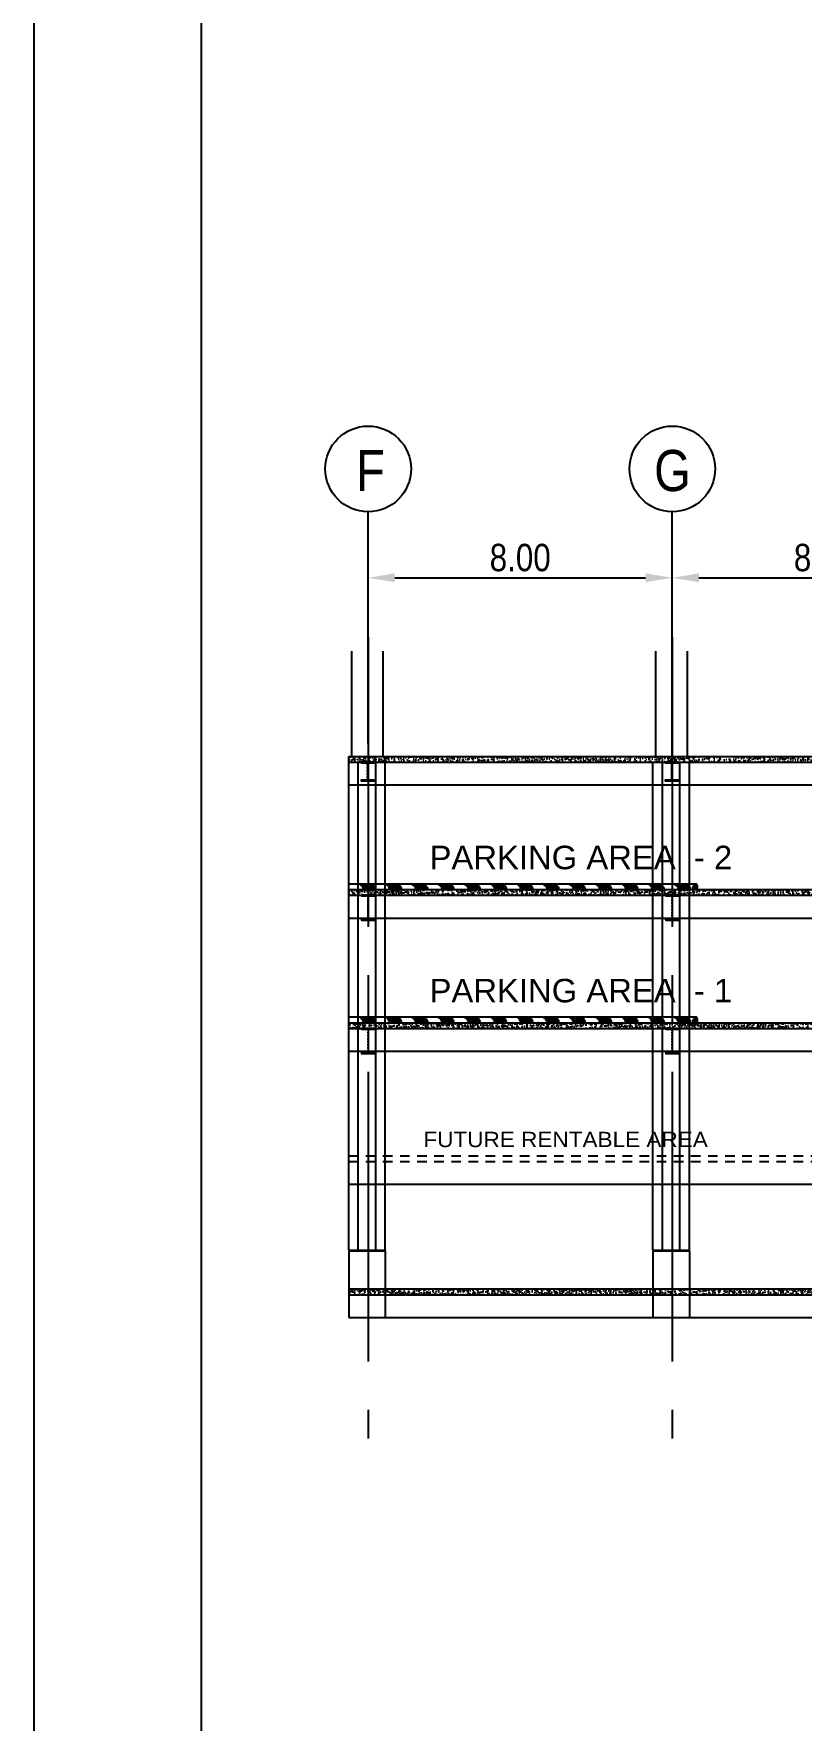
# Model space of a CAD drawing. Header units: millimetres. Extents: x 2148 to 2681, y 758 to 986.
# Drawn here: x 2173.45 to 2183.54, y 779.23 to 801.4 of the extents above; entities that cross this region are included whole.
import ezdxf

# ---------------------------------------------------------------- set-up
doc = ezdxf.new("R2010")
doc.units = ezdxf.units.MM
for name, pattern in [('CENTER2', [28.575, 19.05, -3.175, 3.175, -3.175]), ('HIDDEN2', [0.1875, 0.125, -0.0625]), ('PHANTOMX2', [5, 2.5, -0.5, 0.5, -0.5, 0.5, -0.5])]:
    doc.linetypes.add(name, pattern=pattern)
for name, color, linetype in [('0.4', 121, 'Continuous'), ('4CO', 4, 'Continuous'), ('D', 1, 'Continuous'), ('DIM', 20, 'Continuous'), ('DR', 7, 'Continuous'), ('grid', 241, 'PHANTOMX2'), ('hacht', 8, 'Continuous'), ('HATCH', 8, 'Continuous'), ('S_GRID LINES', 252, 'Continuous'), ('TEXT', 6, 'Continuous'), ('wall', 4, 'Continuous')]:
    doc.layers.add(name, color=color, linetype=linetype)
doc.styles.add('ARIALNW', font='ARIALN.TTF')
doc.styles.add('MMTX$0$ESMX$0$X-OPTA1D', font='x-opta1d')
doc.styles.add('SWISS', font='swissl.ttf')
doc.dimstyles.new('DIM 200', dxfattribs={"dimtxt": 0.36, "dimasz": 0.35, "dimexe": 0.1, "dimexo": 0, "dimgap": 0.08, "dimtad": 1, "dimlfac": 2, "dimrnd": 0.005, "dimzin": 1, "dimdsep": 46, "dimtxsty": 'ARIALNW', "dimcen": 0.09, "dimclrd": 6, "dimclre": 6, "dimclrt": 13, "dimadec": 0, "dimazin": 0, "dimtfac": 1, "dimtofl": 0, "dimtmove": 2, "dimatfit": 3, "dimfxl": 1, "dimtolj": 1, "dimtzin": 0, "dimarcsym": 0})
pattern_1 = [(50, (280.88047, -748.60761), (0.0910923345, -0.0079695428), [0.009525, -0.104775]), (355, (280.88047, -748.60761), (-0.017621413, 0.0955283214), [0.00762, -0.08382]), (100.451, (280.88806, -748.60828), (0.0734712508, 0.087558344), [0.008095, -0.089045]), (46.1842, (280.88047, -748.58221), (0.1355395204, -0.021021164), [0.0142875, -0.1571625]), (96.6356, (280.89177, -748.58396), (0.118702117, 0.123712778), [0.0121425, -0.1335675]), (351.184, (280.88047, -748.58221), (0.118702303, 0.123712559), [0.01143, -0.12573]), (21, (280.89317, -748.58856), (0.07580744, -0.0511327593), [0.009525, -0.104775]), (326, (280.89317, -748.58856), (0.030901014, 0.092093983), [0.00762, -0.08382]), (71.4514, (280.89949, -748.59282), (0.1067082454, 0.040961429), [0.008095, -0.089045]), (37.5, (280.88047, -748.607613), (0.00154430163, 0.04227751944), [0, -0.082804, 0, -0.08509, 0, -0.0841375]), (7.5, (280.88047, -748.607613), (0.03340983126, 0.0500902874), [0, -0.048514, 0, -0.080899, 0, -0.0320675]), (327.5, (280.85215, -748.607613), (0.0677952976, -0.002864372), [0, -0.03175, 0, -0.09906, 0, -0.131445]), (317.5, (280.83945, -748.607613), (0.0740645907, 0.0127132455), [0, -0.041275, 0, -0.065786, 0, -0.093345])]

# ---------------------------------------------------------------- blocks, each defined once
blk = doc.blocks.new('A$C1DB67A09')
at = {"layer": 'Defpoints', "ltscale": 0.5, "elevation": 0}
blk.add_lwpolyline([(7.292, -83.48), (108.892, -83.48), (108.892, -7.28), (7.292, -7.28)], close=True, dxfattribs=at)
at = {"layer": 'wall', "color": 16, "linetype": 'ByBlock', "ltscale": 1.5, "elevation": 0}
blk.add_lwpolyline([(9.492, -81.28), (106.692, -81.28), (106.692, -9.48), (9.492, -9.48)], close=True, dxfattribs=at)
blk = doc.blocks.new('*D2216')
at = {"color": 6, "lineweight": -2, "transparency": 16777216}
for p, q in [((2181.848, 792.07), (2181.848, 794.35)), ((2185.848, 791.827), (2185.848, 794.35)), ((2182.198, 794.25), (2185.498, 794.25))]:
    blk.add_line(p, q, dxfattribs=at)
at = {"color": 6, "transparency": 16777216}
for points in [[(2182.198, 794.309), (2182.198, 794.192), (2181.848, 794.25)], [(2185.498, 794.309), (2185.498, 794.192), (2185.848, 794.25)]]:
    blk.add_solid(points, dxfattribs=at)
at = {"layer": 'Defpoints', "color": 0, "transparency": 16777216}
for p in [(2185.848, 794.25), (2181.848, 792.07), (2185.848, 791.827, 0)]:
    blk.add_point(p, dxfattribs=at)
at = {"color": 13, "transparency": 16777216, "insert": (2183.848, 794.514), "char_height": 0.36, "attachment_point": 5, "style": 'ARIALNW'}
blk.add_mtext('\\A1;8.00', dxfattribs=at)
blk = doc.blocks.new('*D2217')
at = {"color": 6, "lineweight": -2, "transparency": 16777216}
for p, q in [((2177.848, 792.07), (2177.848, 794.35)), ((2181.848, 791.827), (2181.848, 794.35)), ((2178.198, 794.25), (2181.498, 794.25))]:
    blk.add_line(p, q, dxfattribs=at)
at = {"color": 6, "transparency": 16777216}
for points in [[(2178.198, 794.309), (2178.198, 794.192), (2177.848, 794.25)], [(2181.498, 794.309), (2181.498, 794.192), (2181.848, 794.25)]]:
    blk.add_solid(points, dxfattribs=at)
at = {"layer": 'Defpoints', "color": 0, "transparency": 16777216}
for p in [(2181.848, 794.25), (2177.848, 792.07, 0), (2181.848, 791.827, 0)]:
    blk.add_point(p, dxfattribs=at)
at = {"color": 13, "transparency": 16777216, "insert": (2179.848, 794.514), "char_height": 0.36, "attachment_point": 5, "style": 'ARIALNW'}
blk.add_mtext('\\A1;8.00', dxfattribs=at)

msp = doc.modelspace()

# ---------------------------------------------------------------- hatches: boundary and pattern name
at = {"layer": 'D'}
h = msp.add_hatch(dxfattribs=at)
h.set_pattern_fill('AR-CONC', color=256, scale=0.0005, style=0)
h.set_pattern_definition(pattern_1)
h.paths.add_polyline_path([(2177.8484396, 791.9021405), (2177.5922638, 791.9021405), (2177.5922638, 791.8271405), (2177.8484396, 791.8271405)])
h.paths.add_polyline_path([(2178.0738887, 791.9021405), (2177.8484396, 791.9021405), (2177.8484396, 791.8271405), (2178.0738887, 791.8271405)])
h = msp.add_hatch(dxfattribs=at)
h.set_pattern_fill('AR-CONC', color=256, scale=0.0005, style=0)
h.set_pattern_definition(pattern_1)
h.paths.add_polyline_path([(2179.2164356, 791.9021405), (2178.0738887, 791.9021405), (2178.0738887, 791.8271405), (2179.2164356, 791.8271405)])
h = msp.add_hatch(dxfattribs=at)
h.set_pattern_fill('AR-CONC', color=256, scale=0.0005, style=0)
h.set_pattern_definition(pattern_1)
h.paths.add_polyline_path([(2180.3182387, 791.9021405), (2179.2164356, 791.9021405), (2179.2164356, 791.8271405), (2180.3182387, 791.8271405)])
h = msp.add_hatch(dxfattribs=at)
h.set_pattern_fill('AR-CONC', color=256, scale=0.0005, style=0)
h.set_pattern_definition(pattern_1)
h.paths.add_polyline_path([(2181.5935748, 791.9021405), (2180.3182387, 791.9021405), (2180.3182387, 791.8271405), (2181.5935748, 791.8271405)])
h = msp.add_hatch(dxfattribs=at)
h.set_pattern_fill('AR-CONC', color=256, scale=0.0005, style=0)
h.set_pattern_definition(pattern_1)
h.paths.add_polyline_path([(2182.0738887, 791.9021405), (2181.9478688, 791.9021405), (2181.9478688, 791.8271405), (2182.0738887, 791.8271405)])
h.paths.add_polyline_path([(2181.9478688, 791.9021405), (2181.8484396, 791.9021405), (2181.8484396, 791.8271405), (2181.9358229, 791.8271405), (2181.9478688, 791.8271405)])
h.paths.add_polyline_path([(2181.8484396, 791.9021405), (2181.7189693, 791.9021405), (2181.7189693, 791.8271405), (2181.8484396, 791.8271405)])
h.paths.add_polyline_path([(2181.7189693, 791.9021405), (2181.5935748, 791.9021405), (2181.5935748, 791.8271405), (2181.7189693, 791.8271405)])
h = msp.add_hatch(dxfattribs=at)
h.set_pattern_fill('AR-CONC', color=256, scale=0.0005, style=0)
h.set_pattern_definition(pattern_1)
h.paths.add_polyline_path([(2183.3690792, 791.9021405), (2182.0738887, 791.9021405), (2182.0738887, 791.8271405), (2183.3690792, 791.8271405)])
h = msp.add_hatch(dxfattribs=at)
h.set_pattern_fill('AR-CONC', color=256, scale=0.0005, style=0)
h.set_pattern_definition(pattern_1)
h.paths.add_polyline_path([(2184.540771, 791.9021405), (2183.3690792, 791.9021405), (2183.3690792, 791.8271405), (2184.540771, 791.8271405)])
h = msp.add_hatch(dxfattribs=at)
h.set_pattern_fill('AR-CONC', color=256, scale=0.0005, style=0)
h.set_pattern_definition(pattern_1)
h.paths.add_polyline_path([(2178.0738887, 790.1521405), (2177.9478688, 790.1521405), (2177.9478688, 790.0771405), (2178.0738887, 790.0771405)])
h.paths.add_polyline_path([(2177.9478688, 790.1521405), (2177.8484396, 790.1521405), (2177.8484396, 790.0771405), (2177.9358229, 790.0771405), (2177.9478688, 790.0771405)])
h.paths.add_polyline_path([(2177.8484396, 790.1521405), (2177.7189693, 790.1521405), (2177.7189693, 790.0771405), (2177.8484396, 790.0771405)])
h.paths.add_polyline_path([(2177.7189693, 790.1521405), (2177.5935748, 790.1521405), (2177.5935748, 790.0771405), (2177.7189693, 790.0771405)])
h = msp.add_hatch(dxfattribs=at)
h.set_pattern_fill('DOTS', color=256, scale=0.001, angle=4.02526987, style=0)
h.set_pattern_definition([(4.02526987, (272.3629683, -746.8576131), (0.0006803551272, 0.0016393023557), [0, -0.0015875])])
h.paths.add_polyline_path([(2177.9446328, 790.1521405, 0.274956796), (2177.8786383, 790.2271405), (2177.7230943, 790.2271405, -0.274956796), (2177.7890888, 790.1521405)])
h = msp.add_hatch(dxfattribs=at)
h.set_pattern_fill('DOTS', color=256, scale=0.001, angle=4.02526987, style=0)
h.set_pattern_definition([(4.02526987, (272.7083817, -746.8576131), (0.0006803551272, 0.0016393023557), [0, -0.0015875])])
h.paths.add_polyline_path([(2178.2900463, 790.1521405, 0.274956796), (2178.2240517, 790.2271405), (2178.0685077, 790.2271405, -0.274956796), (2178.1345023, 790.1521405)])
h = msp.add_hatch(dxfattribs=at)
h.set_pattern_fill('AR-CONC', color=256, scale=0.0005, style=0)
h.set_pattern_definition(pattern_1)
h.paths.add_polyline_path([(2179.2164356, 790.1521405), (2178.0738887, 790.1521405), (2178.0738887, 790.0771405), (2179.2164356, 790.0771405)])
h = msp.add_hatch(dxfattribs=at)
h.set_pattern_fill('DOTS', color=256, scale=0.001, angle=4.02526987, style=0)
h.set_pattern_definition([(4.02526987, (273.0537952, -746.8576131), (0.0006803551272, 0.0016393023557), [0, -0.0015875])])
h.paths.add_polyline_path([(2178.6354597, 790.1521405, 0.274956796), (2178.5694652, 790.2271405), (2178.4139212, 790.2271405, -0.274956796), (2178.4799157, 790.1521405)])
h = msp.add_hatch(dxfattribs=at)
h.set_pattern_fill('DOTS', color=256, scale=0.001, angle=4.02526987, style=0)
h.set_pattern_definition([(4.02526987, (273.3992086, -746.8576131), (0.0006803551272, 0.0016393023557), [0, -0.0015875])])
h.paths.add_polyline_path([(2178.9808732, 790.1521405, 0.274956796), (2178.9148786, 790.2271405), (2178.7593346, 790.2271405, -0.274956796), (2178.8253291, 790.1521405)])
h = msp.add_hatch(dxfattribs=at)
h.set_pattern_fill('DOTS', color=256, scale=0.001, angle=4.02526987, style=0)
h.set_pattern_definition([(4.02526987, (273.744622, -746.8576131), (0.0006803551272, 0.0016393023557), [0, -0.0015875])])
h.paths.add_polyline_path([(2179.3262866, 790.1521405, 0.274956796), (2179.2602921, 790.2271405), (2179.104748, 790.2271405, -0.274956796), (2179.1707426, 790.1521405)])
h = msp.add_hatch(dxfattribs=at)
h.set_pattern_fill('AR-CONC', color=256, scale=0.0005, style=0)
h.set_pattern_definition(pattern_1)
h.paths.add_polyline_path([(2180.3182387, 790.1521405), (2179.2164356, 790.1521405), (2179.2164356, 790.0771405), (2180.3182387, 790.0771405)])
h = msp.add_hatch(dxfattribs=at)
h.set_pattern_fill('DOTS', color=256, scale=0.001, angle=4.02526987, style=0)
h.set_pattern_definition([(4.02526987, (274.0900355, -746.8576131), (0.0006803551272, 0.0016393023557), [0, -0.0015875])])
h.paths.add_polyline_path([(2179.6717, 790.1521405, 0.274956796), (2179.6057055, 790.2271405), (2179.4501615, 790.2271405, -0.274956796), (2179.516156, 790.1521405)])
h = msp.add_hatch(dxfattribs=at)
h.set_pattern_fill('DOTS', color=256, scale=0.001, angle=4.02526987, style=0)
h.set_pattern_definition([(4.02526987, (274.435449, -746.8576131), (0.0006803551272, 0.0016393023557), [0, -0.0015875])])
h.paths.add_polyline_path([(2180.0171135, 790.1521405, 0.274956796), (2179.9511189, 790.2271405), (2179.7955749, 790.2271405, -0.274956796), (2179.8615695, 790.1521405)])
h = msp.add_hatch(dxfattribs=at)
h.set_pattern_fill('DOTS', color=256, scale=0.001, angle=4.02526987, style=0)
h.set_pattern_definition([(4.02526987, (274.7808624, -746.8576131), (0.0006803551272, 0.0016393023557), [0, -0.0015875])])
h.paths.add_polyline_path([(2180.3625269, 790.1521405, 0.274956796), (2180.2965324, 790.2271405), (2180.1409884, 790.2271405, -0.274956796), (2180.2069829, 790.1521405)])
h = msp.add_hatch(dxfattribs=at)
h.set_pattern_fill('AR-CONC', color=256, scale=0.0005, style=0)
h.set_pattern_definition(pattern_1)
h.paths.add_polyline_path([(2181.5935748, 790.1521405), (2180.3182387, 790.1521405), (2180.3182387, 790.0771405), (2181.5935748, 790.0771405)])
h = msp.add_hatch(dxfattribs=at)
h.set_pattern_fill('DOTS', color=256, scale=0.001, angle=4.02526987, style=0)
h.set_pattern_definition([(4.02526987, (275.1262758, -746.8576131), (0.0006803551272, 0.0016393023557), [0, -0.0015875])])
h.paths.add_polyline_path([(2180.7079404, 790.1521405, 0.274956796), (2180.6419458, 790.2271405), (2180.4864018, 790.2271405, -0.274956796), (2180.5523964, 790.1521405)])
h = msp.add_hatch(dxfattribs=at)
h.set_pattern_fill('DOTS', color=256, scale=0.001, angle=4.02526987, style=0)
h.set_pattern_definition([(4.02526987, (275.4716893, -746.8576131), (0.0006803551272, 0.0016393023557), [0, -0.0015875])])
h.paths.add_polyline_path([(2181.0533538, 790.1521405, 0.274956796), (2180.9873593, 790.2271405), (2180.8318153, 790.2271405, -0.274956796), (2180.8978098, 790.1521405)])
h = msp.add_hatch(dxfattribs=at)
h.set_pattern_fill('DOTS', color=256, scale=0.001, angle=4.02526987, style=0)
h.set_pattern_definition([(4.02526987, (275.8171027, -746.8576131), (0.0006803551272, 0.0016393023557), [0, -0.0015875])])
h.paths.add_polyline_path([(2181.3987673, 790.1521405, 0.274956796), (2181.3327727, 790.2271405), (2181.1772287, 790.2271405, -0.274956796), (2181.2432232, 790.1521405)])
h = msp.add_hatch(dxfattribs=at)
h.set_pattern_fill('DOTS', color=256, scale=0.001, angle=4.02526987, style=0)
h.set_pattern_definition([(4.02526987, (276.1625162, -746.8576131), (0.0006803551272, 0.0016393023557), [0, -0.0015875])])
h.paths.add_polyline_path([(2181.7441807, 790.1521405, 0.274956796), (2181.6781861, 790.2271405), (2181.5226421, 790.2271405, -0.274956796), (2181.5886367, 790.1521405)])
h = msp.add_hatch(dxfattribs=at)
h.set_pattern_fill('AR-CONC', color=256, scale=0.0005, style=0)
h.set_pattern_definition(pattern_1)
h.paths.add_polyline_path([(2182.0738887, 790.1521405), (2181.9478688, 790.1521405), (2181.9478688, 790.0771405), (2182.0738887, 790.0771405)])
h.paths.add_polyline_path([(2181.9478688, 790.1521405), (2181.8484396, 790.1521405), (2181.8484396, 790.0771405), (2181.9358229, 790.0771405), (2181.9478688, 790.0771405)])
h.paths.add_polyline_path([(2181.8484396, 790.1521405), (2181.7189693, 790.1521405), (2181.7189693, 790.0771405), (2181.8484396, 790.0771405)])
h.paths.add_polyline_path([(2181.7189693, 790.1521405), (2181.5935748, 790.1521405), (2181.5935748, 790.0771405), (2181.7189693, 790.0771405)])
h = msp.add_hatch(dxfattribs=at)
h.set_pattern_fill('DOTS', color=256, scale=0.001, angle=4.02526987, style=0)
h.set_pattern_definition([(4.02526987, (276.5079296, -746.8576131), (0.0006803551272, 0.0016393023557), [0, -0.0015875])])
h.paths.add_polyline_path([(2182.0895941, 790.1521405, 0.274956796), (2182.0235996, 790.2271405), (2181.8680556, 790.2271405, -0.274956796), (2181.9340501, 790.1521405)])
h = msp.add_hatch(dxfattribs=at)
h.set_pattern_fill('AR-CONC', color=256, scale=0.0005, style=0)
h.set_pattern_definition(pattern_1)
h.paths.add_polyline_path([(2183.3690792, 790.1521405), (2182.0738887, 790.1521405), (2182.0738887, 790.0771405), (2183.3690792, 790.0771405)])
h = msp.add_hatch(dxfattribs=at)
h.set_pattern_fill('DOTS', color=256, scale=0.001, angle=4.02526987, style=0)
h.set_pattern_definition([(175.97473013, (4087.6904834, -746.8576131), (-0.0006803551272, 0.0016393023557), [0, -0.0015875])])
edge = h.paths.add_edge_path()
edge.add_arc((2182.1539604, 790.2044561), 0.0227943, 359.50227766, 418.12852167, ccw=False)
edge.add_line((2182.1767539, 790.2042581), (2182.1765275, 790.1521405))
edge.add_line((2182.1765275, 790.1521405), (2182.1088188, 790.1521405))
edge.add_arc((2182.2048532, 790.1341724), 0.0977008, 473.43536419, 529.40247084, ccw=False)
h = msp.add_hatch(dxfattribs=at)
h.set_pattern_fill('AR-CONC', color=256, scale=0.0005, style=0)
h.set_pattern_definition(pattern_1)
h.paths.add_polyline_path([(2184.540771, 790.1521405), (2183.3690792, 790.1521405), (2183.3690792, 790.0771405), (2184.540771, 790.0771405)])
h = msp.add_hatch(dxfattribs=at)
h.set_pattern_fill('AR-CONC', color=256, scale=0.0005, style=0)
h.set_pattern_definition(pattern_1)
h.paths.add_polyline_path([(2178.0738887, 788.3271405), (2178.0738887, 788.4021405), (2177.9478688, 788.4021405), (2177.9478688, 788.3271405)])
h.paths.add_polyline_path([(2177.9358229, 788.3271405), (2177.9478688, 788.3271405), (2177.9478688, 788.4021405), (2177.8484396, 788.4021405), (2177.8484396, 788.3271405)])
h.paths.add_polyline_path([(2177.7189693, 788.4021405), (2177.7189693, 788.3271405), (2177.8484396, 788.3271405), (2177.8484396, 788.4021405)])
h.paths.add_polyline_path([(2177.7189693, 788.4021405), (2177.5935748, 788.4021405), (2177.5935748, 788.3271405), (2177.7189693, 788.3271405)])
h = msp.add_hatch(dxfattribs=at)
h.set_pattern_fill('DOTS', color=256, scale=0.001, angle=4.02526987, style=0)
h.set_pattern_definition([(4.02526987, (272.3629683, -748.6076131), (0.0006803551272, 0.0016393023557), [0, -0.0015875])])
h.paths.add_polyline_path([(2177.9446328, 788.4021405, 0.274956796), (2177.8786383, 788.4771405), (2177.7230943, 788.4771405, -0.274956796), (2177.7890888, 788.4021405)])
h = msp.add_hatch(dxfattribs=at)
h.set_pattern_fill('DOTS', color=256, scale=0.001, angle=4.02526987, style=0)
h.set_pattern_definition([(4.02526987, (272.7083817, -748.6076131), (0.0006803551272, 0.0016393023557), [0, -0.0015875])])
h.paths.add_polyline_path([(2178.2900463, 788.4021405, 0.274956796), (2178.2240517, 788.4771405), (2178.0685077, 788.4771405, -0.274956796), (2178.1345023, 788.4021405)])
h = msp.add_hatch(dxfattribs=at)
h.set_pattern_fill('AR-CONC', color=256, scale=0.0005, style=0)
h.set_pattern_definition(pattern_1)
h.paths.add_polyline_path([(2179.2164356, 788.4021405), (2178.0738887, 788.4021405), (2178.0738887, 788.3271405), (2179.2164356, 788.3271405)])
h = msp.add_hatch(dxfattribs=at)
h.set_pattern_fill('DOTS', color=256, scale=0.001, angle=4.02526987, style=0)
h.set_pattern_definition([(4.02526987, (273.0537952, -748.6076131), (0.0006803551272, 0.0016393023557), [0, -0.0015875])])
h.paths.add_polyline_path([(2178.6354597, 788.4021405, 0.274956796), (2178.5694652, 788.4771405), (2178.4139212, 788.4771405, -0.274956796), (2178.4799157, 788.4021405)])
h = msp.add_hatch(dxfattribs=at)
h.set_pattern_fill('DOTS', color=256, scale=0.001, angle=4.02526987, style=0)
h.set_pattern_definition([(4.02526987, (273.3992086, -748.6076131), (0.0006803551272, 0.0016393023557), [0, -0.0015875])])
h.paths.add_polyline_path([(2178.9808732, 788.4021405, 0.274956796), (2178.9148786, 788.4771405), (2178.7593346, 788.4771405, -0.274956796), (2178.8253291, 788.4021405)])
h = msp.add_hatch(dxfattribs=at)
h.set_pattern_fill('DOTS', color=256, scale=0.001, angle=4.02526987, style=0)
h.set_pattern_definition([(4.02526987, (273.744622, -748.6076131), (0.0006803551272, 0.0016393023557), [0, -0.0015875])])
h.paths.add_polyline_path([(2179.3262866, 788.4021405, 0.274956796), (2179.2602921, 788.4771405), (2179.104748, 788.4771405, -0.274956796), (2179.1707426, 788.4021405)])
h = msp.add_hatch(dxfattribs=at)
h.set_pattern_fill('AR-CONC', color=256, scale=0.0005, style=0)
h.set_pattern_definition(pattern_1)
h.paths.add_polyline_path([(2180.3182387, 788.4021405), (2179.2164356, 788.4021405), (2179.2164356, 788.3271405), (2180.3182387, 788.3271405)])
h = msp.add_hatch(dxfattribs=at)
h.set_pattern_fill('DOTS', color=256, scale=0.001, angle=4.02526987, style=0)
h.set_pattern_definition([(4.02526987, (274.0900355, -748.6076131), (0.0006803551272, 0.0016393023557), [0, -0.0015875])])
h.paths.add_polyline_path([(2179.6717, 788.4021405, 0.274956796), (2179.6057055, 788.4771405), (2179.4501615, 788.4771405, -0.274956796), (2179.516156, 788.4021405)])
h = msp.add_hatch(dxfattribs=at)
h.set_pattern_fill('DOTS', color=256, scale=0.001, angle=4.02526987, style=0)
h.set_pattern_definition([(4.02526987, (274.435449, -748.6076131), (0.0006803551272, 0.0016393023557), [0, -0.0015875])])
h.paths.add_polyline_path([(2180.0171135, 788.4021405, 0.274956796), (2179.9511189, 788.4771405), (2179.7955749, 788.4771405, -0.274956796), (2179.8615695, 788.4021405)])
h = msp.add_hatch(dxfattribs=at)
h.set_pattern_fill('DOTS', color=256, scale=0.001, angle=4.02526987, style=0)
h.set_pattern_definition([(4.02526987, (274.7808624, -748.6076131), (0.0006803551272, 0.0016393023557), [0, -0.0015875])])
h.paths.add_polyline_path([(2180.3625269, 788.4021405, 0.274956796), (2180.2965324, 788.4771405), (2180.1409884, 788.4771405, -0.274956796), (2180.2069829, 788.4021405)])
h = msp.add_hatch(dxfattribs=at)
h.set_pattern_fill('AR-CONC', color=256, scale=0.0005, style=0)
h.set_pattern_definition(pattern_1)
h.paths.add_polyline_path([(2181.5935748, 788.4021405), (2180.3182387, 788.4021405), (2180.3182387, 788.3271405), (2181.5935748, 788.3271405)])
h = msp.add_hatch(dxfattribs=at)
h.set_pattern_fill('DOTS', color=256, scale=0.001, angle=4.02526987, style=0)
h.set_pattern_definition([(4.02526987, (275.1262758, -748.6076131), (0.0006803551272, 0.0016393023557), [0, -0.0015875])])
h.paths.add_polyline_path([(2180.7079404, 788.4021405, 0.274956796), (2180.6419458, 788.4771405), (2180.4864018, 788.4771405, -0.274956796), (2180.5523964, 788.4021405)])
h = msp.add_hatch(dxfattribs=at)
h.set_pattern_fill('DOTS', color=256, scale=0.001, angle=4.02526987, style=0)
h.set_pattern_definition([(4.02526987, (275.4716893, -748.6076131), (0.0006803551272, 0.0016393023557), [0, -0.0015875])])
h.paths.add_polyline_path([(2181.0533538, 788.4021405, 0.274956796), (2180.9873593, 788.4771405), (2180.8318153, 788.4771405, -0.274956796), (2180.8978098, 788.4021405)])
h = msp.add_hatch(dxfattribs=at)
h.set_pattern_fill('DOTS', color=256, scale=0.001, angle=4.02526987, style=0)
h.set_pattern_definition([(4.02526987, (275.8171027, -748.6076131), (0.0006803551272, 0.0016393023557), [0, -0.0015875])])
h.paths.add_polyline_path([(2181.3987673, 788.4021405, 0.274956796), (2181.3327727, 788.4771405), (2181.1772287, 788.4771405, -0.274956796), (2181.2432232, 788.4021405)])
h = msp.add_hatch(dxfattribs=at)
h.set_pattern_fill('DOTS', color=256, scale=0.001, angle=4.02526987, style=0)
h.set_pattern_definition([(4.02526987, (276.1625162, -748.6076131), (0.0006803551272, 0.0016393023557), [0, -0.0015875])])
h.paths.add_polyline_path([(2181.7441807, 788.4021405, 0.274956796), (2181.6781861, 788.4771405), (2181.5226421, 788.4771405, -0.274956796), (2181.5886367, 788.4021405)])
h = msp.add_hatch(dxfattribs=at)
h.set_pattern_fill('AR-CONC', color=256, scale=0.0005, style=0)
h.set_pattern_definition(pattern_1)
h.paths.add_polyline_path([(2182.0738887, 788.3271405), (2182.0738887, 788.4021405), (2181.9478688, 788.4021405), (2181.9478688, 788.3271405)])
h.paths.add_polyline_path([(2181.9358229, 788.3271405), (2181.9478688, 788.3271405), (2181.9478688, 788.4021405), (2181.8484396, 788.4021405), (2181.8484396, 788.3271405)])
h.paths.add_polyline_path([(2181.7189693, 788.3271405), (2181.8484396, 788.3271405), (2181.8484396, 788.4021405), (2181.7189693, 788.4021405)])
h.paths.add_polyline_path([(2181.5935748, 788.4021405), (2181.5935748, 788.3271405), (2181.7189693, 788.3271405), (2181.7189693, 788.4021405)])
h = msp.add_hatch(dxfattribs=at)
h.set_pattern_fill('DOTS', color=256, scale=0.001, angle=4.02526987, style=0)
h.set_pattern_definition([(4.02526987, (276.5079296, -748.6076131), (0.0006803551272, 0.0016393023557), [0, -0.0015875])])
h.paths.add_polyline_path([(2182.0895941, 788.4021405, 0.274956796), (2182.0235996, 788.4771405), (2181.8680556, 788.4771405, -0.274956796), (2181.9340501, 788.4021405)])
h = msp.add_hatch(dxfattribs=at)
h.set_pattern_fill('AR-CONC', color=256, scale=0.0005, style=0)
h.set_pattern_definition(pattern_1)
h.paths.add_polyline_path([(2183.3690792, 788.4021405), (2182.0738887, 788.4021405), (2182.0738887, 788.3271405), (2183.3690792, 788.3271405)])
h = msp.add_hatch(dxfattribs=at)
h.set_pattern_fill('DOTS', color=256, scale=0.001, angle=4.02526987, style=0)
h.set_pattern_definition([(175.97473013, (4087.6904834, -748.6076131), (-0.0006803551272, 0.0016393023557), [0, -0.0015875])])
edge = h.paths.add_edge_path()
edge.add_arc((2182.1539604, 788.4544561), 0.0227943, 359.50227766, 418.12852167, ccw=False)
edge.add_line((2182.1767539, 788.4542581), (2182.1765275, 788.4021405))
edge.add_line((2182.1765275, 788.4021405), (2182.1088188, 788.4021405))
edge.add_arc((2182.2048532, 788.3841724), 0.0977008, 473.43536419, 529.40247084, ccw=False)
h = msp.add_hatch(dxfattribs=at)
h.set_pattern_fill('AR-CONC', color=256, scale=0.0005, style=0)
h.set_pattern_definition(pattern_1)
h.paths.add_polyline_path([(2184.540771, 788.4021405), (2183.3690792, 788.4021405), (2183.3690792, 788.3271405), (2184.540771, 788.3271405)])
h = msp.add_hatch(dxfattribs=at)
h.set_pattern_fill('AR-CONC', color=256, scale=0.0005, style=0)
h.set_pattern_definition(pattern_1)
h.paths.add_polyline_path([(2177.8484396, 784.9021405), (2177.5922638, 784.9021405), (2177.5922638, 784.8271405), (2177.8484396, 784.8271405)])
h.paths.add_polyline_path([(2178.0738887, 784.9021405), (2177.8484396, 784.9021405), (2177.8484396, 784.8271405), (2178.0738887, 784.8271405)])
h = msp.add_hatch(dxfattribs=at)
h.set_pattern_fill('AR-CONC', color=256, scale=0.0005, style=0)
h.set_pattern_definition(pattern_1)
h.paths.add_polyline_path([(2179.2164356, 784.9021405), (2178.0738887, 784.9021405), (2178.0738887, 784.8271405), (2179.2164356, 784.8271405)])
h = msp.add_hatch(dxfattribs=at)
h.set_pattern_fill('AR-CONC', color=256, scale=0.0005, style=0)
h.set_pattern_definition(pattern_1)
h.paths.add_polyline_path([(2180.3182387, 784.9021405), (2179.2164356, 784.9021405), (2179.2164356, 784.8271405), (2180.3182387, 784.8271405)])
h = msp.add_hatch(dxfattribs=at)
h.set_pattern_fill('AR-CONC', color=256, scale=0.0005, style=0)
h.set_pattern_definition(pattern_1)
h.paths.add_polyline_path([(2181.5935748, 784.9021405), (2180.3182387, 784.9021405), (2180.3182387, 784.8271405), (2181.5935748, 784.8271405)])
h = msp.add_hatch(dxfattribs=at)
h.set_pattern_fill('AR-CONC', color=256, scale=0.0005, style=0)
h.set_pattern_definition(pattern_1)
h.paths.add_polyline_path([(2182.0738887, 784.9021405), (2181.9478688, 784.9021405), (2181.9478688, 784.8271405), (2182.0738887, 784.8271405)])
h.paths.add_polyline_path([(2181.9478688, 784.9021405), (2181.8484396, 784.9021405), (2181.8484396, 784.8271405), (2181.9358229, 784.8271405), (2181.9478688, 784.8271405)])
h.paths.add_polyline_path([(2181.8484396, 784.9021405), (2181.7189693, 784.9021405), (2181.7189693, 784.8271405), (2181.8484396, 784.8271405)])
h.paths.add_polyline_path([(2181.7189693, 784.9021405), (2181.5935748, 784.9021405), (2181.5935748, 784.8271405), (2181.7189693, 784.8271405)])
h = msp.add_hatch(dxfattribs=at)
h.set_pattern_fill('AR-CONC', color=256, scale=0.0005, style=0)
h.set_pattern_definition(pattern_1)
h.paths.add_polyline_path([(2183.3690792, 784.9021405), (2182.0738887, 784.9021405), (2182.0738887, 784.8271405), (2183.3690792, 784.8271405)])
h = msp.add_hatch(dxfattribs=at)
h.set_pattern_fill('AR-CONC', color=256, scale=0.0005, style=0)
h.set_pattern_definition(pattern_1)
h.paths.add_polyline_path([(2184.540771, 784.9021405), (2183.3690792, 784.9021405), (2183.3690792, 784.8271405), (2184.540771, 784.8271405)])
at = {"layer": 'HATCH', "ltscale": 0.5}
h = msp.add_hatch(dxfattribs=at)
h.set_pattern_fill('ANSI31', color=256, scale=0.008573, style=0)
h.set_pattern_definition([(45, (70542.4929468, 3148.2174702), (-0.000757771095196, 0.000757771095196), [])])
edge = h.paths.add_edge_path()
edge.add_line((2177.9291543, 791.5913774), (2177.8483026, 791.5913774))
edge.add_arc((2177.8483026, 791.5947208), 0.0033433, 174.09726707, 269.99999992, ccw=False)
edge.add_line((2177.844977, 791.5950646), (2177.844977, 791.8148802))
edge.add_arc((2177.8483026, 791.815224), 0.0033433, 89.63455454, 185.90273272, ccw=False)
edge.add_line((2177.8483239, 791.8185673), (2177.9291543, 791.8185673))
edge.add_line((2177.9291543, 791.8185673), (2177.9291543, 791.8271405))
edge.add_line((2177.9291543, 791.8271405), (2177.7558873, 791.8271405))
edge.add_line((2177.7558873, 791.8271405), (2177.7558873, 791.8185673))
edge.add_line((2177.7558873, 791.8185673), (2177.8364825, 791.8185673))
edge.add_arc((2177.8365038, 791.815224), 0.0033433, -4.29209344, 90.36544518, ccw=False)
edge.add_line((2177.8398377, 791.8149738), (2177.8398377, 791.594971))
edge.add_arc((2177.8365038, 791.5947208), 0.0033433, -89.99999963, 4.29209365, ccw=False)
edge.add_line((2177.8365038, 791.5913774), (2177.7558873, 791.5913774))
edge.add_line((2177.7558873, 791.5913774), (2177.7558873, 791.5828042))
edge.add_line((2177.7558873, 791.5828042), (2177.9291543, 791.5828042))
edge.add_line((2177.9291543, 791.5828042), (2177.9291543, 791.5913774))
h = msp.add_hatch(dxfattribs=at)
h.set_pattern_fill('ANSI31', color=256, scale=0.008573, style=0)
h.set_pattern_definition([(45, (70546.4929468, 3148.2174702), (-0.000757771095196, 0.000757771095196), [])])
edge = h.paths.add_edge_path()
edge.add_line((2181.9291543, 791.5913774), (2181.8483026, 791.5913774))
edge.add_arc((2181.8483026, 791.5947208), 0.0033433, 174.09726707, 269.99999992, ccw=False)
edge.add_line((2181.844977, 791.5950646), (2181.844977, 791.8148802))
edge.add_arc((2181.8483026, 791.815224), 0.0033433, 89.63455454, 185.90273272, ccw=False)
edge.add_line((2181.8483239, 791.8185673), (2181.9291543, 791.8185673))
edge.add_line((2181.9291543, 791.8185673), (2181.9291543, 791.8271405))
edge.add_line((2181.9291543, 791.8271405), (2181.7558873, 791.8271405))
edge.add_line((2181.7558873, 791.8271405), (2181.7558873, 791.8185673))
edge.add_line((2181.7558873, 791.8185673), (2181.8364825, 791.8185673))
edge.add_arc((2181.8365038, 791.815224), 0.0033433, -4.29209344, 90.36544518, ccw=False)
edge.add_line((2181.8398377, 791.8149738), (2181.8398377, 791.594971))
edge.add_arc((2181.8365038, 791.5947208), 0.0033433, -89.99999963, 4.29209365, ccw=False)
edge.add_line((2181.8365038, 791.5913774), (2181.7558873, 791.5913774))
edge.add_line((2181.7558873, 791.5913774), (2181.7558873, 791.5828042))
edge.add_line((2181.7558873, 791.5828042), (2181.9291543, 791.5828042))
edge.add_line((2181.9291543, 791.5828042), (2181.9291543, 791.5913774))
h = msp.add_hatch(dxfattribs=at)
h.set_pattern_fill('ANSI31', color=256, scale=0.008573, style=0)
h.set_pattern_definition([(45, (70542.4989368, 3146.4674702), (-0.000757771095196, 0.000757771095196), [])])
edge = h.paths.add_edge_path()
edge.add_line((2177.9351442, 789.7567802), (2177.8542925, 789.7567802))
edge.add_arc((2177.8542925, 789.7601235), 0.0033433, 174.09726707, 269.99999992, ccw=False)
edge.add_line((2177.8509669, 789.7604673), (2177.8509669, 790.0648802))
edge.add_arc((2177.8542925, 790.065224), 0.0033433, 89.63455454, 185.90273272, ccw=False)
edge.add_line((2177.8543139, 790.0685673), (2177.9351442, 790.0685673))
edge.add_line((2177.9351442, 790.0685673), (2177.9351442, 790.0771405))
edge.add_line((2177.9351442, 790.0771405), (2177.7618772, 790.0771405))
edge.add_line((2177.7618772, 790.0771405), (2177.7618772, 790.0685673))
edge.add_line((2177.7618772, 790.0685673), (2177.8424724, 790.0685673))
edge.add_arc((2177.8424937, 790.065224), 0.0033433, -4.29209344, 90.36544518, ccw=False)
edge.add_line((2177.8458276, 790.0649738), (2177.8458276, 789.7603737))
edge.add_arc((2177.8424937, 789.7601235), 0.0033433, -89.99999963, 4.29209365, ccw=False)
edge.add_line((2177.8424937, 789.7567802), (2177.7618772, 789.7567802))
edge.add_line((2177.7618772, 789.7567802), (2177.7618772, 789.748207))
edge.add_line((2177.7618772, 789.748207), (2177.9351442, 789.748207))
edge.add_line((2177.9351442, 789.748207), (2177.9351442, 789.7567802))
h = msp.add_hatch(dxfattribs=at)
h.set_pattern_fill('ANSI31', color=256, scale=0.008573, style=0)
h.set_pattern_definition([(45, (70546.4989368, 3146.4674702), (-0.000757771095196, 0.000757771095196), [])])
edge = h.paths.add_edge_path()
edge.add_line((2181.9351442, 789.7567802), (2181.8542925, 789.7567802))
edge.add_arc((2181.8542925, 789.7601235), 0.0033433, 174.09726707, 269.99999992, ccw=False)
edge.add_line((2181.8509669, 789.7604673), (2181.8509669, 790.0648802))
edge.add_arc((2181.8542925, 790.065224), 0.0033433, 89.63455454, 185.90273272, ccw=False)
edge.add_line((2181.8543139, 790.0685673), (2181.9351442, 790.0685673))
edge.add_line((2181.9351442, 790.0685673), (2181.9351442, 790.0771405))
edge.add_line((2181.9351442, 790.0771405), (2181.7618772, 790.0771405))
edge.add_line((2181.7618772, 790.0771405), (2181.7618772, 790.0685673))
edge.add_line((2181.7618772, 790.0685673), (2181.8424724, 790.0685673))
edge.add_arc((2181.8424937, 790.065224), 0.0033433, -4.29209344, 90.36544518, ccw=False)
edge.add_line((2181.8458276, 790.0649738), (2181.8458276, 789.7603737))
edge.add_arc((2181.8424937, 789.7601235), 0.0033433, -89.99999963, 4.29209365, ccw=False)
edge.add_line((2181.8424937, 789.7567802), (2181.7618772, 789.7567802))
edge.add_line((2181.7618772, 789.7567802), (2181.7618772, 789.748207))
edge.add_line((2181.7618772, 789.748207), (2181.9351442, 789.748207))
edge.add_line((2181.9351442, 789.748207), (2181.9351442, 789.7567802))
h = msp.add_hatch(dxfattribs=at)
h.set_pattern_fill('ANSI31', color=256, scale=0.008573, style=0)
h.set_pattern_definition([(45, (70542.4996154, 3144.7174702), (-0.000757771095196, 0.000757771095196), [])])
edge = h.paths.add_edge_path()
edge.add_line((2177.9358229, 788.0050984), (2177.8549712, 788.0050984))
edge.add_arc((2177.8549712, 788.0084418), 0.0033433, 174.09726707, 269.99999992, ccw=False)
edge.add_line((2177.8516456, 788.0087856), (2177.8516456, 788.3148802))
edge.add_arc((2177.8549712, 788.315224), 0.0033433, 89.63455454, 185.90273272, ccw=False)
edge.add_line((2177.8549925, 788.3185673), (2177.9358229, 788.3185673))
edge.add_line((2177.9358229, 788.3185673), (2177.9358229, 788.3271405))
edge.add_line((2177.9358229, 788.3271405), (2177.7625558, 788.3271405))
edge.add_line((2177.7625558, 788.3271405), (2177.7625558, 788.3185673))
edge.add_line((2177.7625558, 788.3185673), (2177.843151, 788.3185673))
edge.add_arc((2177.8431723, 788.315224), 0.0033433, -4.29209344, 90.36544518, ccw=False)
edge.add_line((2177.8465063, 788.3149738), (2177.8465063, 788.008692))
edge.add_arc((2177.8431723, 788.0084418), 0.0033433, -89.99999963, 4.29209365, ccw=False)
edge.add_line((2177.8431723, 788.0050984), (2177.7625558, 788.0050984))
edge.add_line((2177.7625558, 788.0050984), (2177.7625558, 787.9965252))
edge.add_line((2177.7625558, 787.9965252), (2177.9358229, 787.9965252))
edge.add_line((2177.9358229, 787.9965252), (2177.9358229, 788.0050984))
h = msp.add_hatch(dxfattribs=at)
h.set_pattern_fill('ANSI31', color=256, scale=0.008573, style=0)
h.set_pattern_definition([(45, (70546.4996154, 3144.7174702), (-0.000757771095196, 0.000757771095196), [])])
edge = h.paths.add_edge_path()
edge.add_line((2181.9358229, 788.0050984), (2181.8549712, 788.0050984))
edge.add_arc((2181.8549712, 788.0084418), 0.0033433, 174.09726707, 269.99999992, ccw=False)
edge.add_line((2181.8516456, 788.0087856), (2181.8516456, 788.3148802))
edge.add_arc((2181.8549712, 788.315224), 0.0033433, 89.63455454, 185.90273272, ccw=False)
edge.add_line((2181.8549925, 788.3185673), (2181.9358229, 788.3185673))
edge.add_line((2181.9358229, 788.3185673), (2181.9358229, 788.3271405))
edge.add_line((2181.9358229, 788.3271405), (2181.7625558, 788.3271405))
edge.add_line((2181.7625558, 788.3271405), (2181.7625558, 788.3185673))
edge.add_line((2181.7625558, 788.3185673), (2181.843151, 788.3185673))
edge.add_arc((2181.8431723, 788.315224), 0.0033433, -4.29209344, 90.36544518, ccw=False)
edge.add_line((2181.8465063, 788.3149738), (2181.8465063, 788.008692))
edge.add_arc((2181.8431723, 788.0084418), 0.0033433, -89.99999963, 4.29209365, ccw=False)
edge.add_line((2181.8431723, 788.0050984), (2181.7625558, 788.0050984))
edge.add_line((2181.7625558, 788.0050984), (2181.7625558, 787.9965252))
edge.add_line((2181.7625558, 787.9965252), (2181.9358229, 787.9965252))
edge.add_line((2181.9358229, 787.9965252), (2181.9358229, 788.0050984))

# ---------------------------------------------------------------- linework, layer by layer
at = {"color": 2}
msp.add_line((2177.5935748, 790.0771405, 0), (2186.3673999, 790.0771405, 0), dxfattribs=at)
at = {"ltscale": 0.05}
for p, q in [((2177.5935748, 785.411652), (2178.0738887, 785.411652, 0)), ((2177.5935748, 785.411652, -0.0000001), (2178.0738887, 785.411652, -0.0000001)), ((2177.7189693, 785.411652), (2177.9478688, 785.411652)), ((2181.5935748, 785.411652, 0), (2182.0738887, 785.411652, 0)), ((2181.5935748, 785.411652, -0.0000001), (2182.0738887, 785.411652, -0.0000001)), ((2181.7189693, 785.411652, 0), (2181.9478688, 785.411652, 0))]:
    msp.add_line(p, q, dxfattribs=at)
for centre in [(2177.8484396, 795.6808378, 0), (2181.8484396, 795.6808378, 0)]:
    msp.add_circle(centre, 0.5634965)
at = {"layer": '0.4', "color": 4, "ltscale": 0.5}
for p, q in [((2177.5935748, 791.9021405, 0), (2212.831817, 791.9021405, 0)), ((2177.5935748, 790.1521405, 0), (2186.370019, 790.1521405, 0)), ((2177.5935748, 788.4021405, 0), (2186.6345267, 788.4021405, 0)), ((2177.5935748, 784.9021405, 0), (2186.6345267, 784.9021405, 0))]:
    msp.add_line(p, q, dxfattribs=at)
at = {"layer": '4CO', "ltscale": 0.5}
for p, q in [((2177.5935748, 785.4021405, 0), (2177.5935748, 784.9021405, 0)), ((2178.0738887, 785.4021405, 0), (2178.0738887, 784.9021405, 0)), ((2181.5935748, 785.4021405, 0), (2181.5935748, 784.9021405, 0)), ((2182.0738887, 785.4021405, 0), (2182.0738887, 784.9021405, 0))]:
    msp.add_line(p, q, dxfattribs=at)
at = {"layer": '4CO'}
msp.add_line((2177.5935748, 784.5271405, 0), (2217.5266552, 784.5271405, 0), dxfattribs=at)
at = {"layer": 'D', "color": 8, "ltscale": 0.5}
for p, q in [((2177.6326322, 791.9021405, -0.0000001), (2177.6326322, 793.2843737, -0.0000001)), ((2178.0464202, 791.9021405, 0), (2178.0464202, 793.2843737, 0)), ((2181.6326322, 791.9021405, -0.0000001), (2181.6326322, 793.2843737, -0.0000001)), ((2182.0464202, 791.9021405, 0), (2182.0464202, 793.2843737, 0)), ((2177.5935748, 785.411652, -0.0000001), (2177.5935748, 791.9021405, -0.0000001)), ((2178.0738887, 785.411652, 0), (2178.0738887, 791.9021405, 0)), ((2181.5935748, 785.411652, -0.0000001), (2181.5935748, 791.8271405, -0.0000001)), ((2182.0738887, 785.411652, 0), (2182.0738887, 791.8271405, 0))]:
    msp.add_line(p, q, dxfattribs=at)
at = {"layer": 'D', "color": 3, "ltscale": 0.5}
for p, q in [((2177.7189693, 785.411652), (2177.7189693, 791.8271405)), ((2177.9478688, 785.411652), (2177.9478688, 791.8271405)), ((2181.7189693, 785.411652, 0), (2181.7189693, 791.8271405, 0)), ((2181.9478688, 785.411652, 0), (2181.9478688, 791.8271405, 0))]:
    msp.add_line(p, q, dxfattribs=at)
at = {"layer": 'D', "ltscale": 0.5}
for p, q in [((2177.5935748, 790.2271405, 0), (2182.1561966, 790.2271405, 0)), ((2177.5935748, 788.4771405, 0), (2182.1561966, 788.4771405, 0)), ((2177.5932634, 785.411652), (2178.0735748, 785.411652)), ((2177.5935748, 785.411652, 0), (2178.0738861, 785.411652, 0)), ((2181.5932634, 785.411652, 0), (2182.0735748, 785.411652, 0)), ((2181.5935748, 785.411652, 0), (2182.0738861, 785.411652, 0))]:
    msp.add_line(p, q, dxfattribs=at)
at = {"layer": 'D'}
for p, q in [((2182.1767547, 790.2044561, 0.0000003), (2182.1765275, 790.1521405, 0.0000003)), ((2182.1767547, 788.4544561, 0.0000003), (2182.1765275, 788.4021405, 0.0000003))]:
    msp.add_line(p, q, dxfattribs=at)
at = {"layer": 'D', "color": 3, "ltscale": 0.5, "elevation": 0}
for points in [[(2177.9291543, 791.5913774), (2177.8483026, 791.5913774, -0.4447202436), (2177.844977, 791.5950646), (2177.844977, 791.8148802, -0.4466315217), (2177.8483239, 791.8185673), (2177.9291543, 791.8185673), (2177.9291543, 791.8271405), (2177.7558873, 791.8271405), (2177.7558873, 791.8185673), (2177.8364825, 791.8185673, -0.4382281274), (2177.8398377, 791.8149738), (2177.8398377, 791.594971, -0.4363286722), (2177.8365038, 791.5913774), (2177.7558873, 791.5913774), (2177.7558873, 791.5828042), (2177.9291543, 791.5828042)], [(2181.9291543, 791.5913774), (2181.8483026, 791.5913774, -0.4447202436), (2181.844977, 791.5950646), (2181.844977, 791.8148802, -0.4466315217), (2181.8483239, 791.8185673), (2181.9291543, 791.8185673), (2181.9291543, 791.8271405), (2181.7558873, 791.8271405), (2181.7558873, 791.8185673), (2181.8364825, 791.8185673, -0.4382281274), (2181.8398377, 791.8149738), (2181.8398377, 791.594971, -0.4363286722), (2181.8365038, 791.5913774), (2181.7558873, 791.5913774), (2181.7558873, 791.5828042), (2181.9291543, 791.5828042)], [(2177.9351442, 789.7567802), (2177.8542925, 789.7567802, -0.4447202436), (2177.8509669, 789.7604673), (2177.8509669, 790.0648802, -0.4466315217), (2177.8543139, 790.0685673), (2177.9351442, 790.0685673), (2177.9351442, 790.0771405), (2177.7618772, 790.0771405), (2177.7618772, 790.0685673), (2177.8424724, 790.0685673, -0.4382281274), (2177.8458276, 790.0649738), (2177.8458276, 789.7603737, -0.4363286722), (2177.8424937, 789.7567802), (2177.7618772, 789.7567802), (2177.7618772, 789.748207), (2177.9351442, 789.748207)], [(2181.9351442, 789.7567802), (2181.8542925, 789.7567802, -0.4447202436), (2181.8509669, 789.7604673), (2181.8509669, 790.0648802, -0.4466315217), (2181.8543139, 790.0685673), (2181.9351442, 790.0685673), (2181.9351442, 790.0771405), (2181.7618772, 790.0771405), (2181.7618772, 790.0685673), (2181.8424724, 790.0685673, -0.4382281274), (2181.8458276, 790.0649738), (2181.8458276, 789.7603737, -0.4363286722), (2181.8424937, 789.7567802), (2181.7618772, 789.7567802), (2181.7618772, 789.748207), (2181.9351442, 789.748207)], [(2177.9358229, 788.0050984), (2177.8549712, 788.0050984, -0.4447202436), (2177.8516456, 788.0087856), (2177.8516456, 788.3148802, -0.4466315217), (2177.8549925, 788.3185673), (2177.9358229, 788.3185673), (2177.9358229, 788.3271405), (2177.7625558, 788.3271405), (2177.7625558, 788.3185673), (2177.843151, 788.3185673, -0.4382281274), (2177.8465063, 788.3149738), (2177.8465063, 788.008692, -0.4363286722), (2177.8431723, 788.0050984), (2177.7625558, 788.0050984), (2177.7625558, 787.9965252), (2177.9358229, 787.9965252)], [(2181.9358229, 788.0050984), (2181.8549712, 788.0050984, -0.4447202436), (2181.8516456, 788.0087856), (2181.8516456, 788.3148802, -0.4466315217), (2181.8549925, 788.3185673), (2181.9358229, 788.3185673), (2181.9358229, 788.3271405), (2181.7625558, 788.3271405), (2181.7625558, 788.3185673), (2181.843151, 788.3185673, -0.4382281274), (2181.8465063, 788.3149738), (2181.8465063, 788.008692, -0.4363286722), (2181.8431723, 788.0050984), (2181.7625558, 788.0050984), (2181.7625558, 787.9965252), (2181.9358229, 787.9965252)]]:
    msp.add_lwpolyline(points, format="xyb", close=True, dxfattribs=at)
for points in [[(2177.6053284, 785.411652), (2178.0623948, 785.411652), (2178.0623948, 785.399747), (2177.6053284, 785.399747)], [(2181.6053284, 785.411652), (2182.0623948, 785.411652), (2182.0623948, 785.399747), (2181.6053284, 785.399747)]]:
    msp.add_lwpolyline(points, close=True, dxfattribs=at)
at = {"layer": 'D'}
for centre, radius, start, end in [((2177.6930545, 790.1341724, -0.0000011), 0.0977008, 10.59752916, 72.09332858), ((2177.8485985, 790.1341724, -0.0000011), 0.0977008, 10.59752916, 72.09332858), ((2178.0384679, 790.1341724, -0.000001), 0.0977008, 10.59752916, 72.09332858), ((2178.1940119, 790.1341724, -0.000001), 0.0977008, 10.59752916, 72.09332858), ((2178.3838813, 790.1341724, -0.0000009), 0.0977008, 10.59752916, 72.09332858), ((2178.5394254, 790.1341724, -0.0000009), 0.0977008, 10.59752916, 72.09332858), ((2178.7292948, 790.1341724, -0.0000008), 0.0977008, 10.59752916, 72.09332858), ((2178.8848388, 790.1341724, -0.0000008), 0.0977008, 10.59752916, 72.09332858), ((2179.0747082, 790.1341724, -0.0000007), 0.0977008, 10.59752916, 72.09332858), ((2179.2302522, 790.1341724, -0.0000007), 0.0977008, 10.59752916, 72.09332858), ((2179.4201217, 790.1341724, -0.0000006), 0.0977008, 10.59752916, 72.09332858), ((2179.5756657, 790.1341724, -0.0000006), 0.0977008, 10.59752916, 72.09332858), ((2179.7655351, 790.1341724, -0.0000005), 0.0977008, 10.59752916, 72.09332858), ((2179.9210791, 790.1341724, -0.0000004), 0.0977008, 10.59752916, 72.09332858), ((2180.1109485, 790.1341724, -0.0000004), 0.0977008, 10.59752916, 72.09332858), ((2180.2664926, 790.1341724, -0.0000003), 0.0977008, 10.59752916, 72.09332858), ((2180.456362, 790.1341724, -0.0000003), 0.0977008, 10.59752916, 72.09332858), ((2180.611906, 790.1341724, -0.0000002), 0.0977008, 10.59752916, 72.09332858), ((2180.8017754, 790.1341724, -0.0000002), 0.0977008, 10.59752916, 72.09332858), ((2180.9573194, 790.1341724, -0.0000001), 0.0977008, 10.59752916, 72.09332858), ((2181.1471889, 790.1341724, -0.0000001), 0.0977008, 10.59752916, 72.09332858), ((2181.3027329, 790.1341724, 0), 0.0977008, 10.59752916, 72.09332858), ((2181.4926023, 790.1341724, 0), 0.0977008, 10.59752916, 72.09332858), ((2181.6481463, 790.1341724, 0.0000001), 0.0977008, 10.59752916, 72.09332858), ((2181.8380158, 790.1341724, 0.0000001), 0.0977008, 10.59752916, 72.09332858), ((2181.9935598, 790.1341724, 0.0000002), 0.0977008, 10.59752916, 72.09332858), ((2182.2048532, 790.1341724, 0), 0.0977008, 113.43536422, 169.40247084), ((2182.1539604, 790.2044561, 0.0000003), 0.0227943, 351.90307061, 84.37020423), ((2177.6930545, 788.3841724, -0.0000011), 0.0977008, 10.59752916, 72.09332858), ((2177.8485985, 788.3841724, -0.0000011), 0.0977008, 10.59752916, 72.09332858), ((2178.0384679, 788.3841724, -0.000001), 0.0977008, 10.59752916, 72.09332858), ((2178.1940119, 788.3841724, -0.000001), 0.0977008, 10.59752916, 72.09332858), ((2178.3838813, 788.3841724, -0.0000009), 0.0977008, 10.59752916, 72.09332858), ((2178.5394254, 788.3841724, -0.0000009), 0.0977008, 10.59752916, 72.09332858), ((2178.7292948, 788.3841724, -0.0000008), 0.0977008, 10.59752916, 72.09332858), ((2178.8848388, 788.3841724, -0.0000008), 0.0977008, 10.59752916, 72.09332858), ((2179.0747082, 788.3841724, -0.0000007), 0.0977008, 10.59752916, 72.09332858), ((2179.2302522, 788.3841724, -0.0000007), 0.0977008, 10.59752916, 72.09332858), ((2179.4201217, 788.3841724, -0.0000006), 0.0977008, 10.59752916, 72.09332858), ((2179.5756657, 788.3841724, -0.0000005), 0.0977008, 10.59752916, 72.09332858), ((2179.7655351, 788.3841724, -0.0000005), 0.0977008, 10.59752916, 72.09332858), ((2179.9210791, 788.3841724, -0.0000004), 0.0977008, 10.59752916, 72.09332858), ((2180.1109485, 788.3841724, -0.0000004), 0.0977008, 10.59752916, 72.09332858), ((2180.2664926, 788.3841724, -0.0000003), 0.0977008, 10.59752916, 72.09332858), ((2180.456362, 788.3841724, -0.0000003), 0.0977008, 10.59752916, 72.09332858), ((2180.611906, 788.3841724, -0.0000002), 0.0977008, 10.59752916, 72.09332858), ((2180.8017754, 788.3841724, -0.0000002), 0.0977008, 10.59752916, 72.09332858), ((2180.9573194, 788.3841724, -0.0000001), 0.0977008, 10.59752916, 72.09332858), ((2181.1471889, 788.3841724, -0.0000001), 0.0977008, 10.59752916, 72.09332858), ((2181.3027329, 788.3841724, 0), 0.0977008, 10.59752916, 72.09332858), ((2181.4926023, 788.3841724, 0), 0.0977008, 10.59752916, 72.09332858), ((2181.6481463, 788.3841724, 0.0000001), 0.0977008, 10.59752916, 72.09332858), ((2181.8380158, 788.3841724, 0.0000001), 0.0977008, 10.59752916, 72.09332858), ((2181.9935598, 788.3841724, 0.0000002), 0.0977008, 10.59752916, 72.09332858), ((2182.2048532, 788.3841724, 0), 0.0977008, 113.43536422, 169.40247084), ((2182.1539604, 788.4544561, 0.0000003), 0.0227943, 351.90307061, 84.37020423)]:
    msp.add_arc(centre, radius, start, end, dxfattribs=at)
at = {"layer": 'Defpoints', "ltscale": 0.5, "elevation": 0}
msp.add_lwpolyline([(2173.4500187, 757.6388045), (2275.0500187, 757.6388045), (2275.0500187, 833.8388045), (2173.4500187, 833.8388045)], close=True, dxfattribs=at)
at = {"layer": 'DR', "ltscale": 0.5}
for p, q in [((2177.5935748, 791.8271405, 0), (2212.831817, 791.8271405, 0)), ((2177.5935748, 788.3271405, 0), (2186.6319077, 788.3271405, 0)), ((2177.5922638, 785.4021405, 0), (2177.5922638, 784.5271405, 0)), ((2178.0738887, 785.4021405, 0), (2178.0738887, 784.5271405, 0)), ((2181.5922638, 785.4021405, 0), (2181.5922638, 784.5271405, 0)), ((2182.0738887, 785.4021405, 0), (2182.0738887, 784.5271405, 0)), ((2177.5935748, 784.9021405, 0), (2212.831817, 784.9021405, 0)), ((2177.5935748, 784.8271405, 0), (2212.831817, 784.8271405, 0))]:
    msp.add_line(p, q, dxfattribs=at)
at = {"layer": 'grid', "ltscale": 0.7}
for p, q in [((2177.8484396, 793.471201, 0), (2177.8484396, 795.1171836, 0)), ((2181.8484396, 793.471201, 0), (2181.8484396, 795.1171836, 0))]:
    msp.add_line(p, q, dxfattribs=at)
at = {"layer": 'hacht', "color": 8, "ltscale": 0.5}
for p, q in [((2177.5935748, 791.5271405, 0), (2212.831817, 791.5271405, 0)), ((2177.5935748, 789.7771405, 0), (2186.3534316, 789.7771405, 0)), ((2177.5935748, 788.0271405, 0), (2186.6214315, 788.0271405, 0)), ((2177.5935748, 786.2777139, 0), (2199.8450451, 786.2777139, 0))]:
    msp.add_line(p, q, dxfattribs=at)
at = {"layer": 'HATCH', "linetype": 'HIDDEN2'}
for p, q in [((2177.5935748, 786.6521405, 0), (2199.6130364, 786.6521405, 0)), ((2177.5935748, 786.5777139, 0), (2199.6130364, 786.5777139, 0))]:
    msp.add_line(p, q, dxfattribs=at)
at = {"layer": 'S_GRID LINES', "linetype": 'CENTER2', "ltscale": 0.2}
for p, q in [((2177.8484396, 793.4716726, 0), (2177.8484396, 782.935245, 0)), ((2181.8484396, 793.4716726, 0), (2181.8484396, 782.935245, 0))]:
    msp.add_line(p, q, dxfattribs=at)

# ---------------------------------------------------------------- block references
at = {"layer": 'DIM', "color": 8}
msp.add_blockref('A$C1DB67A09', (2166.158248, 841.1189005), dxfattribs=at)

# ---------------------------------------------------------------- texts
at = {"color": 2, "style": 'MMTX$0$ESMX$0$X-OPTA1D', "width": 1.1}
msp.add_text('FUTURE RENTABLE AREA', height=0.2016, dxfattribs=at).set_placement((2178.5751088, 786.7664843, 0))
at = {"layer": 'TEXT', "style": 'SWISS'}
for s, p in [('PARKING AREA  - 2', (2178.6560908, 790.4195086, 0)), ('PARKING AREA  - 1', (2178.6560908, 788.6695086, 0))]:
    msp.add_text(s, height=0.308885097, dxfattribs=at).set_placement(p)
at = {"layer": 'TEXT', "char_height": 0.54, "width": 3.396423809, "attachment_point": 1, "style": 'ARIALNW'}
for s, insert in [('F', (2177.6898864, 795.9299668, 0)), ('G', (2181.6091982, 795.9299668, 0))]:
    msp.add_mtext(s, dxfattribs=dict(at, insert=insert))

# ---------------------------------------------------------------- dimensions: what is measured, and where the dimension line sits
at = {"color": 2}
for base, p1, p2, picture, middle in [((2181.8484396, 794.2504252, 0), (2177.8484396, 792.0702302, 0), (2181.8484396, 791.8271405, 0), '*D2217', (2179.8484396, 794.5142314, 0)), ((2185.8484396, 794.2504252, 0), (2181.8484396, 792.0702302, 0), (2185.8484396, 791.8271405, 0), '*D2216', (2183.8484396, 794.5142314, 0))]:
    dim = msp.add_linear_dim(base=base, p1=p1, p2=p2, dimstyle='DIM 200', dxfattribs=at)
    dim.commit()
    dim.dimension.update_dxf_attribs({"geometry": picture, "text_midpoint": middle})

doc.saveas('drawing.dxf')
